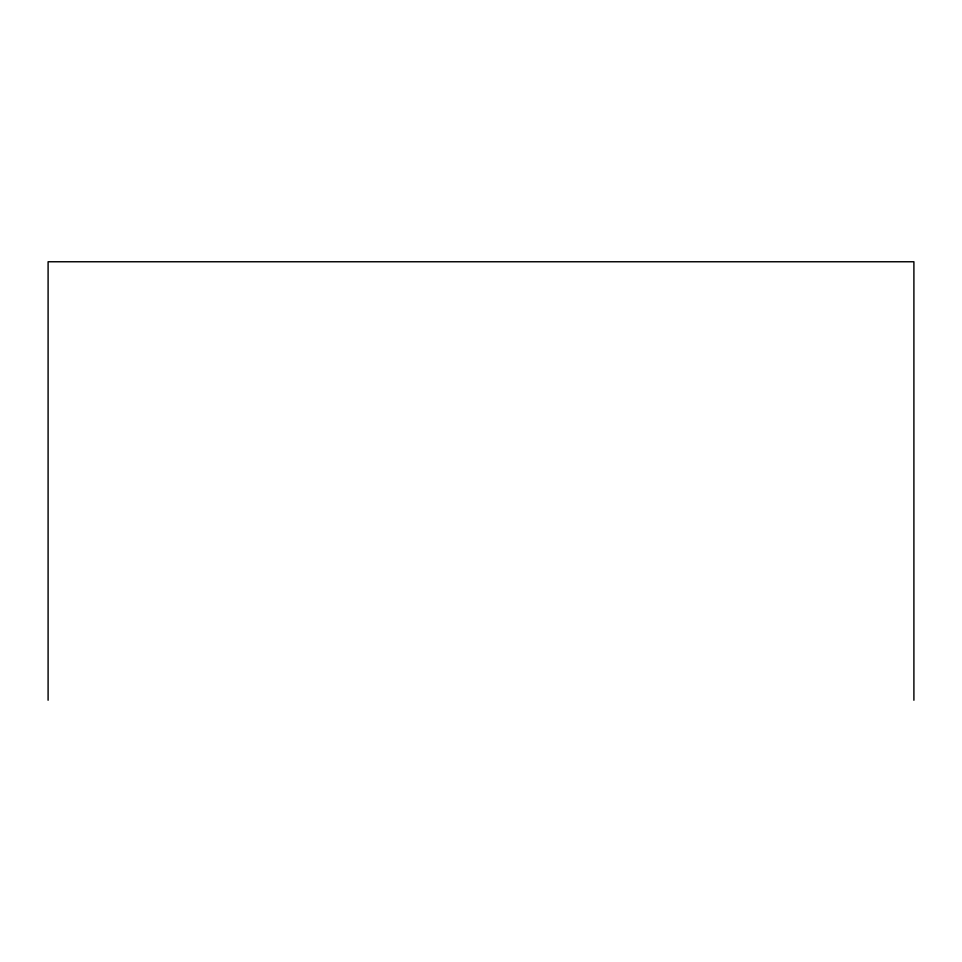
<?xml version="1.0" encoding="UTF-8"?>
<svg xmlns="http://www.w3.org/2000/svg" width="962" height="962" viewBox="0 0 962 962"><rect width="100%" height="100%" fill="white"/><g stroke="black" fill="none" stroke-linecap="round" stroke-linejoin="round"><path stroke-width="1.44" d="M913.9 700.24L913.9 261.76L48.1 261.76L48.1 700.24"/></g></svg>
